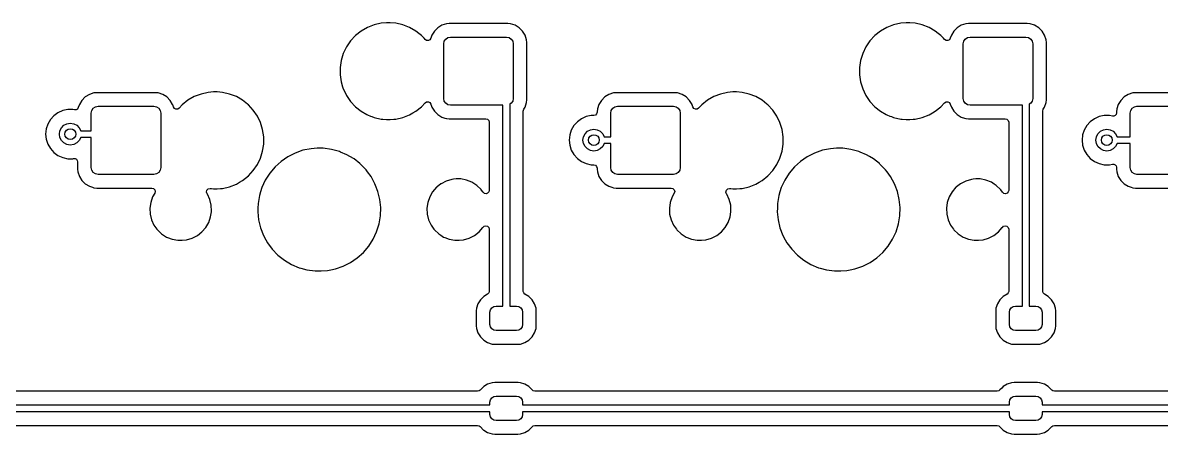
# Model space of a CAD drawing. Extents: x 51 to 201, y -153 to -28.
# Drawn here: x 117.72 to 159.47, y -103.49 to -88.39 of the extents above; entities that cross this region are included whole.
import ezdxf

# ---------------------------------------------------------------- set-up
doc = ezdxf.new("R2010")
doc.units = 0
doc.layers.add('BLACK', color=7, linetype='CONTINUOUS')

msp = doc.modelspace()

# ---------------------------------------------------------------- linework, layer by layer
at = {"layer": 'BLACK', "linetype": 'CONTINUOUS'}
for p, q in [((130.603, -88.4686), (130.355, -88.5658)), ((130.862, -88.4094), (130.603, -88.4686)), ((131.061, -88.3945), (130.862, -88.4094)), ((131.194, -88.3945), (131.061, -88.3945)), ((131.061, -88.3945), (131.061, -88.3945)), ((131.393, -88.4094), (131.194, -88.3945)), ((131.194, -88.3945), (131.194, -88.3945)), ((131.652, -88.4686), (131.393, -88.4094)), ((131.9, -88.5658), (131.652, -88.4686)), ((133.085, -88.4852), (132.936, -88.5773)), ((133.252, -88.43), (133.085, -88.4852)), ((133.354, -88.4195), (133.252, -88.43)), ((135.505, -88.4195), (133.354, -88.4195)), ((135.607, -88.43), (135.505, -88.4195)), ((135.774, -88.4852), (135.607, -88.43)), ((135.923, -88.5773), (135.774, -88.4852)), ((149.653, -88.4686), (149.405, -88.5658)), ((149.912, -88.4094), (149.653, -88.4686)), ((150.111, -88.3945), (149.912, -88.4094)), ((150.244, -88.3945), (150.111, -88.3945)), ((150.111, -88.3945), (150.111, -88.3945)), ((150.443, -88.4094), (150.244, -88.3945)), ((150.244, -88.3945), (150.244, -88.3945)), ((150.702, -88.4686), (150.443, -88.4094)), ((150.95, -88.5658), (150.702, -88.4686)), ((152.135, -88.4852), (151.986, -88.5773)), ((152.302, -88.43), (152.135, -88.4852)), ((152.404, -88.4195), (152.302, -88.43)), ((154.555, -88.4195), (152.404, -88.4195)), ((154.657, -88.43), (154.555, -88.4195)), ((154.824, -88.4852), (154.657, -88.43)), ((154.973, -88.5773), (154.824, -88.4852)), ((129.916, -88.8648), (129.735, -89.0599)), ((130.125, -88.6989), (129.916, -88.8648)), ((130.355, -88.5658), (130.125, -88.6989)), ((132.13, -88.6989), (131.9, -88.5658)), ((132.235, -88.7825), (132.13, -88.6989)), ((132.339, -88.8648), (132.235, -88.7825)), ((132.431, -88.9647), (132.339, -88.8648)), ((132.72, -88.8507), (132.682, -88.9647)), ((132.812, -88.7013), (132.72, -88.8507)), ((132.936, -88.5773), (132.812, -88.7013)), ((133.309, -88.939), (133.404, -88.92)), ((133.404, -88.92), (135.454, -88.92)), ((135.454, -88.92), (135.55, -88.939)), ((136.047, -88.7013), (135.923, -88.5773)), ((136.139, -88.8507), (136.047, -88.7013)), ((136.047, -88.7013), (136.047, -88.7013)), ((136.194, -89.0172), (136.139, -88.8507)), ((148.966, -88.8648), (148.785, -89.0599)), ((149.175, -88.6989), (148.966, -88.8648)), ((149.405, -88.5658), (149.175, -88.6989)), ((151.18, -88.6989), (150.95, -88.5658)), ((151.285, -88.7825), (151.18, -88.6989)), ((151.389, -88.8648), (151.285, -88.7825)), ((151.481, -88.9647), (151.389, -88.8648)), ((151.77, -88.8507), (151.732, -88.9647)), ((151.862, -88.7013), (151.77, -88.8507)), ((151.986, -88.5773), (151.862, -88.7013)), ((152.359, -88.939), (152.454, -88.92)), ((152.454, -88.92), (154.504, -88.92)), ((154.504, -88.92), (154.6, -88.939)), ((155.097, -88.7013), (154.973, -88.5773)), ((155.189, -88.8507), (155.097, -88.7013)), ((155.097, -88.7013), (155.097, -88.7013)), ((155.244, -89.0172), (155.189, -88.8507)), ((129.586, -89.2798), (129.47, -89.5195)), ((129.735, -89.0599), (129.586, -89.2798)), ((132.473, -89.01), (132.431, -88.9647)), ((132.527, -89.044), (132.473, -89.01)), ((132.591, -89.0469), (132.527, -89.044)), ((132.647, -89.0179), (132.591, -89.0469)), ((132.682, -88.9647), (132.647, -89.0179)), ((133.154, -89.17), (133.174, -89.0743)), ((133.154, -91.17), (133.154, -89.17)), ((133.174, -89.0743), (133.228, -88.9932)), ((133.228, -88.9932), (133.309, -88.939)), ((135.55, -88.939), (135.631, -88.9932)), ((135.631, -88.9932), (135.685, -89.0743)), ((135.685, -89.0743), (135.704, -89.17)), ((135.704, -89.17), (135.704, -91.17)), ((136.205, -89.12), (136.194, -89.0172)), ((136.205, -90.3031), (136.205, -89.12)), ((148.636, -89.2798), (148.52, -89.5195)), ((148.785, -89.0599), (148.636, -89.2798)), ((151.523, -89.01), (151.481, -88.9647)), ((151.577, -89.044), (151.523, -89.01)), ((151.641, -89.0469), (151.577, -89.044)), ((151.697, -89.0179), (151.641, -89.0469)), ((151.732, -88.9647), (151.697, -89.0179)), ((152.204, -89.17), (152.224, -89.0743)), ((152.204, -91.17), (152.204, -89.17)), ((152.224, -89.0743), (152.278, -88.9932)), ((152.278, -88.9932), (152.359, -88.939)), ((154.6, -88.939), (154.681, -88.9932)), ((154.681, -88.9932), (154.735, -89.0743)), ((154.735, -89.0743), (154.754, -89.17)), ((154.754, -89.17), (154.754, -91.17)), ((155.255, -89.12), (155.244, -89.0172)), ((155.255, -90.3031), (155.255, -89.12)), ((129.47, -89.5195), (129.392, -89.7738)), ((148.52, -89.5195), (148.442, -89.7738)), ((129.392, -89.7738), (129.352, -90.0369)), ((129.352, -90.0369), (129.352, -90.3031)), ((148.442, -89.7738), (148.402, -90.0369)), ((148.402, -90.0369), (148.402, -90.3031)), ((129.352, -90.3031), (129.392, -90.5662)), ((129.392, -90.5662), (129.446, -90.742)), ((136.205, -91.22), (136.205, -90.3031)), ((148.402, -90.3031), (148.442, -90.5662)), ((148.442, -90.5662), (148.496, -90.742)), ((155.255, -91.22), (155.255, -90.3031)), ((120.325, -90.97), (120.158, -91.0252)), ((120.427, -90.9595), (120.325, -90.97)), ((122.578, -90.9595), (120.427, -90.9595)), ((122.68, -90.97), (122.578, -90.9595)), ((122.847, -91.0252), (122.68, -90.97)), ((124.253, -91.0086), (124.005, -91.1058)), ((124.512, -90.9494), (124.253, -91.0086)), ((124.711, -90.9345), (124.512, -90.9494)), ((124.844, -90.9345), (124.711, -90.9345)), ((124.711, -90.9345), (124.711, -90.9345)), ((125.043, -90.9494), (124.844, -90.9345)), ((124.844, -90.9345), (124.844, -90.9345)), ((125.302, -91.0086), (125.043, -90.9494)), ((125.55, -91.1058), (125.302, -91.0086)), ((129.446, -90.742), (129.47, -90.8205)), ((129.47, -90.8205), (129.525, -90.9345)), ((129.525, -90.9345), (129.586, -91.0602)), ((139.375, -90.97), (139.208, -91.0252)), ((139.477, -90.9595), (139.375, -90.97)), ((141.628, -90.9595), (139.477, -90.9595)), ((141.73, -90.97), (141.628, -90.9595)), ((141.897, -91.0252), (141.73, -90.97)), ((143.303, -91.0086), (143.055, -91.1058)), ((143.562, -90.9494), (143.303, -91.0086)), ((143.761, -90.9345), (143.562, -90.9494)), ((143.894, -90.9345), (143.761, -90.9345)), ((143.761, -90.9345), (143.761, -90.9345)), ((144.093, -90.9494), (143.894, -90.9345)), ((143.894, -90.9345), (143.894, -90.9345)), ((144.352, -91.0086), (144.093, -90.9494)), ((144.6, -91.1058), (144.352, -91.0086)), ((148.496, -90.742), (148.52, -90.8205)), ((148.52, -90.8205), (148.575, -90.9345)), ((148.575, -90.9345), (148.636, -91.0602)), ((158.425, -90.97), (158.258, -91.0252)), ((158.527, -90.9595), (158.425, -90.97)), ((160.678, -90.9595), (158.527, -90.9595)), ((119.793, -91.3907), (119.753, -91.509)), ((119.885, -91.2413), (119.793, -91.3907)), ((120.009, -91.1173), (119.885, -91.2413)), ((120.158, -91.0252), (120.009, -91.1173)), ((122.996, -91.1173), (122.847, -91.0252)), ((123.12, -91.2413), (122.996, -91.1173)), ((123.212, -91.3907), (123.12, -91.2413)), ((123.12, -91.2413), (123.12, -91.2413)), ((123.217, -91.4048), (123.212, -91.3907)), ((123.243, -91.4833), (123.217, -91.4048)), ((123.566, -91.4048), (123.452, -91.5286)), ((123.775, -91.2389), (123.566, -91.4048)), ((124.005, -91.1058), (123.775, -91.2389)), ((125.78, -91.2389), (125.55, -91.1058)), ((125.952, -91.3753), (125.78, -91.2389)), ((125.989, -91.4048), (125.952, -91.3753)), ((126.17, -91.5999), (125.989, -91.4048)), ((129.586, -91.0602), (129.735, -91.2801)), ((129.735, -91.2801), (129.916, -91.4752)), ((132.339, -91.4752), (132.473, -91.3299)), ((132.473, -91.3299), (132.527, -91.296)), ((132.527, -91.296), (132.591, -91.2931)), ((132.591, -91.2931), (132.647, -91.3221)), ((132.647, -91.3221), (132.682, -91.3753)), ((132.682, -91.3753), (132.72, -91.4893)), ((133.174, -91.2657), (133.154, -91.17)), ((133.228, -91.3468), (133.174, -91.2657)), ((133.309, -91.401), (133.228, -91.3468)), ((133.404, -91.42), (133.309, -91.401)), ((135.322, -91.42), (133.404, -91.42)), ((135.322, -98.79), (135.322, -91.42)), ((135.631, -91.3468), (135.572, -91.386)), ((135.572, -91.386), (135.572, -98.79)), ((135.685, -91.2657), (135.631, -91.3468)), ((135.704, -91.17), (135.685, -91.2657)), ((136.139, -91.4893), (136.194, -91.3228)), ((136.194, -91.3228), (136.205, -91.22)), ((138.843, -91.3907), (138.787, -91.5572)), ((138.935, -91.2413), (138.843, -91.3907)), ((139.059, -91.1173), (138.935, -91.2413)), ((139.208, -91.0252), (139.059, -91.1173)), ((142.046, -91.1173), (141.897, -91.0252)), ((142.17, -91.2413), (142.046, -91.1173)), ((142.262, -91.3907), (142.17, -91.2413)), ((142.17, -91.2413), (142.17, -91.2413)), ((142.267, -91.4048), (142.262, -91.3907)), ((142.293, -91.4833), (142.267, -91.4048)), ((142.616, -91.4048), (142.502, -91.5286)), ((142.825, -91.2389), (142.616, -91.4048)), ((143.055, -91.1058), (142.825, -91.2389)), ((144.83, -91.2389), (144.6, -91.1058)), ((145.002, -91.3753), (144.83, -91.2389)), ((145.039, -91.4048), (145.002, -91.3753)), ((145.22, -91.5999), (145.039, -91.4048)), ((148.636, -91.0602), (148.785, -91.2801)), ((148.785, -91.2801), (148.966, -91.4752)), ((151.389, -91.4752), (151.523, -91.3299)), ((151.523, -91.3299), (151.577, -91.296)), ((151.577, -91.296), (151.641, -91.2931)), ((151.641, -91.2931), (151.697, -91.3221)), ((151.697, -91.3221), (151.732, -91.3753)), ((151.732, -91.3753), (151.77, -91.4893)), ((152.224, -91.2657), (152.204, -91.17)), ((152.278, -91.3468), (152.224, -91.2657)), ((152.359, -91.401), (152.278, -91.3468)), ((152.454, -91.42), (152.359, -91.401)), ((154.373, -91.42), (152.454, -91.42)), ((154.373, -98.79), (154.373, -91.42)), ((154.681, -91.3468), (154.623, -91.386)), ((154.623, -91.386), (154.623, -98.79)), ((154.735, -91.2657), (154.681, -91.3468)), ((154.754, -91.17), (154.735, -91.2657)), ((155.189, -91.4893), (155.244, -91.3228)), ((155.244, -91.3228), (155.255, -91.22)), ((157.893, -91.3907), (157.838, -91.5572)), ((157.985, -91.2413), (157.893, -91.3907)), ((158.109, -91.1173), (157.985, -91.2413)), ((158.258, -91.0252), (158.109, -91.1173)), ((118.854, -91.8071), (118.727, -91.9478)), ((119.007, -91.6958), (118.854, -91.8071)), ((119.18, -91.6189), (119.007, -91.6958)), ((119.365, -91.5795), (119.18, -91.6189)), ((119.555, -91.5795), (119.365, -91.5795)), ((119.365, -91.5795), (119.365, -91.5795)), ((119.61, -91.5913), (119.555, -91.5795)), ((119.555, -91.5795), (119.555, -91.5795)), ((119.67, -91.5892), (119.61, -91.5913)), ((119.722, -91.5595), (119.67, -91.5892)), ((119.753, -91.509), (119.722, -91.5595)), ((120.227, -91.71), (120.247, -91.6143)), ((120.227, -92.355), (120.227, -91.71)), ((120.247, -91.6143), (120.301, -91.5332)), ((120.301, -91.5332), (120.382, -91.479)), ((120.382, -91.479), (120.477, -91.46)), ((120.477, -91.46), (122.527, -91.46)), ((122.527, -91.46), (122.623, -91.479)), ((122.623, -91.479), (122.704, -91.5332)), ((122.704, -91.5332), (122.758, -91.6143)), ((122.758, -91.6143), (122.777, -91.71)), ((122.777, -91.71), (122.777, -93.71)), ((123.278, -91.5365), (123.243, -91.4833)), ((123.334, -91.5654), (123.278, -91.5365)), ((123.398, -91.5626), (123.334, -91.5654)), ((123.452, -91.5286), (123.398, -91.5626)), ((126.319, -91.8198), (126.17, -91.5999)), ((126.435, -92.0595), (126.319, -91.8198)), ((129.916, -91.4752), (130.125, -91.6411)), ((130.125, -91.6411), (130.335, -91.7627)), ((130.335, -91.7627), (130.355, -91.7742)), ((130.355, -91.7742), (130.469, -91.8189)), ((130.469, -91.8189), (130.52, -91.8389)), ((130.52, -91.8389), (130.603, -91.8714)), ((131.652, -91.8714), (131.9, -91.7742)), ((131.9, -91.7742), (132.025, -91.7021)), ((132.025, -91.7021), (132.13, -91.6411)), ((132.13, -91.6411), (132.339, -91.4752)), ((132.13, -91.6411), (132.13, -91.6411)), ((132.72, -91.4893), (132.812, -91.6387)), ((132.812, -91.6387), (132.936, -91.7627)), ((132.936, -91.7627), (132.936, -91.7627)), ((132.936, -91.7627), (133.085, -91.8548)), ((136.073, -91.632), (136.091, -91.5669)), ((136.073, -92.7), (136.073, -91.632)), ((136.091, -91.5669), (136.115, -91.5286)), ((136.115, -91.5286), (136.139, -91.4893)), ((138.38, -91.8389), (138.207, -91.9158)), ((138.565, -91.7995), (138.38, -91.8389)), ((138.653, -91.7995), (138.565, -91.7995)), ((138.715, -91.7829), (138.653, -91.7995)), ((138.76, -91.7375), (138.715, -91.7829)), ((138.777, -91.6755), (138.76, -91.7375)), ((138.787, -91.5572), (138.777, -91.66)), ((138.777, -91.66), (138.777, -91.6755)), ((139.278, -91.71), (139.297, -91.6143)), ((139.278, -92.575), (139.278, -91.71)), ((139.297, -91.6143), (139.351, -91.5332)), ((139.351, -91.5332), (139.432, -91.479)), ((139.432, -91.479), (139.528, -91.46)), ((139.528, -91.46), (141.577, -91.46)), ((141.577, -91.46), (141.673, -91.479)), ((141.673, -91.479), (141.754, -91.5332)), ((141.754, -91.5332), (141.808, -91.6143)), ((141.808, -91.6143), (141.827, -91.71)), ((141.827, -91.71), (141.827, -93.71)), ((142.328, -91.5365), (142.293, -91.4833)), ((142.384, -91.5654), (142.328, -91.5365)), ((142.448, -91.5626), (142.384, -91.5654)), ((142.502, -91.5286), (142.448, -91.5626)), ((145.369, -91.8198), (145.22, -91.5999)), ((145.485, -92.0595), (145.369, -91.8198)), ((148.966, -91.4752), (149.175, -91.6411)), ((149.175, -91.6411), (149.385, -91.7627)), ((149.385, -91.7627), (149.405, -91.7742)), ((149.405, -91.7742), (149.519, -91.8189)), ((149.519, -91.8189), (149.57, -91.8389)), ((149.57, -91.8389), (149.653, -91.8714)), ((150.702, -91.8714), (150.95, -91.7742)), ((150.95, -91.7742), (151.075, -91.7021)), ((151.075, -91.7021), (151.18, -91.6411)), ((151.18, -91.6411), (151.389, -91.4752)), ((151.18, -91.6411), (151.18, -91.6411)), ((151.77, -91.4893), (151.862, -91.6387)), ((151.862, -91.6387), (151.986, -91.7627)), ((151.986, -91.7627), (151.986, -91.7627)), ((151.986, -91.7627), (152.135, -91.8548)), ((155.123, -91.632), (155.141, -91.5669)), ((155.123, -92.7), (155.123, -91.632)), ((155.141, -91.5669), (155.165, -91.5286)), ((155.165, -91.5286), (155.189, -91.4893)), ((157.19, -91.8389), (157.017, -91.9158)), ((157.375, -91.7995), (157.19, -91.8389)), ((157.565, -91.7995), (157.375, -91.7995)), ((157.375, -91.7995), (157.375, -91.7995)), ((157.677, -91.8234), (157.565, -91.7995)), ((157.565, -91.7995), (157.565, -91.7995)), ((157.732, -91.8227), (157.677, -91.8234)), ((157.781, -91.7985), (157.732, -91.8227)), ((157.815, -91.7555), (157.781, -91.7985)), ((157.827, -91.7021), (157.815, -91.7555)), ((157.838, -91.5572), (157.827, -91.66)), ((157.827, -91.66), (157.827, -91.7021)), ((158.327, -91.71), (158.347, -91.6143)), ((158.327, -92.575), (158.327, -91.71)), ((158.347, -91.6143), (158.401, -91.5332)), ((158.401, -91.5332), (158.482, -91.479)), ((158.482, -91.479), (158.577, -91.46)), ((158.577, -91.46), (160.627, -91.46)), ((118.633, -92.1117), (118.574, -92.2917)), ((118.727, -91.9478), (118.633, -92.1117)), ((119.08, -92.3564), (119.136, -92.2449)), ((119.136, -92.2449), (119.225, -92.1564)), ((119.225, -92.1564), (119.336, -92.0996)), ((119.336, -92.0996), (119.46, -92.08)), ((119.46, -92.08), (119.584, -92.0996)), ((119.584, -92.0996), (119.695, -92.1564)), ((119.695, -92.1564), (119.784, -92.2449)), ((119.784, -92.2449), (119.84, -92.355)), ((126.513, -92.3138), (126.435, -92.0595)), ((130.603, -91.8714), (130.862, -91.9306)), ((130.862, -91.9306), (130.919, -91.9349)), ((130.919, -91.9349), (131.061, -91.9455)), ((131.061, -91.9455), (131.061, -91.9455)), ((131.061, -91.9455), (131.194, -91.9455)), ((131.194, -91.9455), (131.318, -91.9362)), ((131.194, -91.9455), (131.194, -91.9455)), ((131.318, -91.9362), (131.393, -91.9306)), ((131.393, -91.9306), (131.652, -91.8714)), ((133.085, -91.8548), (133.197, -91.8917)), ((133.197, -91.8917), (133.252, -91.91)), ((133.252, -91.91), (133.262, -91.9111)), ((133.262, -91.9111), (133.354, -91.9205)), ((133.354, -91.9205), (134.698, -91.9205)), ((134.698, -91.9205), (134.76, -91.9371)), ((134.76, -91.9371), (134.805, -91.9825)), ((134.805, -91.9825), (134.822, -92.0445)), ((134.822, -92.0445), (134.822, -94.543)), ((137.927, -92.1678), (137.833, -92.3317)), ((138.054, -92.0271), (137.927, -92.1678)), ((138.207, -91.9158), (138.054, -92.0271)), ((145.563, -92.3138), (145.485, -92.0595)), ((149.653, -91.8714), (149.912, -91.9306)), ((149.912, -91.9306), (149.969, -91.9349)), ((149.969, -91.9349), (150.111, -91.9455)), ((150.111, -91.9455), (150.111, -91.9455)), ((150.111, -91.9455), (150.244, -91.9455)), ((150.244, -91.9455), (150.368, -91.9362)), ((150.244, -91.9455), (150.244, -91.9455)), ((150.368, -91.9362), (150.443, -91.9306)), ((150.443, -91.9306), (150.702, -91.8714)), ((152.135, -91.8548), (152.247, -91.8917)), ((152.247, -91.8917), (152.302, -91.91)), ((152.302, -91.91), (152.312, -91.9111)), ((152.312, -91.9111), (152.404, -91.9205)), ((152.404, -91.9205), (153.748, -91.9205)), ((153.748, -91.9205), (153.81, -91.9371)), ((153.81, -91.9371), (153.855, -91.9825)), ((153.855, -91.9825), (153.872, -92.0445)), ((153.872, -92.0445), (153.872, -94.543)), ((156.737, -92.1678), (156.643, -92.3317)), ((156.864, -92.0271), (156.737, -92.1678)), ((157.017, -91.9158), (156.864, -92.0271)), ((118.574, -92.2917), (118.555, -92.48)), ((118.555, -92.48), (118.574, -92.6683)), ((118.574, -92.6683), (118.633, -92.8483)), ((119.06, -92.48), (119.08, -92.3564)), ((119.08, -92.6036), (119.06, -92.48)), ((119.136, -92.7151), (119.08, -92.6036)), ((119.84, -92.605), (119.784, -92.7151)), ((119.84, -92.355), (120.227, -92.355)), ((120.227, -92.605), (119.84, -92.605)), ((120.227, -93.71), (120.227, -92.605)), ((126.553, -92.5769), (126.513, -92.3138)), ((126.553, -92.8431), (126.553, -92.5769)), ((137.774, -92.5117), (137.755, -92.7)), ((137.833, -92.3317), (137.774, -92.5117)), ((138.26, -92.7), (138.28, -92.5764)), ((138.28, -92.5764), (138.336, -92.4649)), ((138.336, -92.4649), (138.425, -92.3764)), ((138.425, -92.3764), (138.536, -92.3196)), ((138.536, -92.3196), (138.66, -92.3)), ((138.66, -92.3), (138.784, -92.3196)), ((138.784, -92.3196), (138.895, -92.3764)), ((138.895, -92.3764), (138.984, -92.4649)), ((138.984, -92.4649), (139.04, -92.575)), ((139.04, -92.575), (139.278, -92.575)), ((145.603, -92.5769), (145.563, -92.3138)), ((145.603, -92.8431), (145.603, -92.5769)), ((156.584, -92.5117), (156.565, -92.7)), ((156.643, -92.3317), (156.584, -92.5117)), ((157.07, -92.7), (157.09, -92.5764)), ((157.09, -92.5764), (157.146, -92.4649)), ((157.146, -92.4649), (157.235, -92.3764)), ((157.235, -92.3764), (157.346, -92.3196)), ((157.346, -92.3196), (157.47, -92.3)), ((157.47, -92.3), (157.594, -92.3196)), ((157.594, -92.3196), (157.705, -92.3764)), ((157.705, -92.3764), (157.794, -92.4649)), ((157.794, -92.4649), (157.85, -92.575)), ((157.85, -92.575), (158.327, -92.575)), ((118.633, -92.8483), (118.727, -93.0122)), ((118.727, -93.0122), (118.854, -93.1529)), ((119.225, -92.8036), (119.136, -92.7151)), ((119.336, -92.8604), (119.225, -92.8036)), ((119.46, -92.88), (119.336, -92.8604)), ((119.584, -92.8604), (119.46, -92.88)), ((119.695, -92.8036), (119.584, -92.8604)), ((119.784, -92.7151), (119.695, -92.8036)), ((126.513, -93.1062), (126.553, -92.8431)), ((127.992, -93.0746), (127.707, -93.1734)), ((128.287, -93.0146), (127.992, -93.0746)), ((128.512, -92.9995), (128.287, -93.0146)), ((128.738, -92.9995), (128.512, -92.9995)), ((128.512, -92.9995), (128.512, -92.9995)), ((129.037, -93.0397), (128.738, -92.9995)), ((129.327, -93.1193), (129.037, -93.0397)), ((129.037, -93.0397), (129.037, -93.0397)), ((129.037, -93.0397), (129.037, -93.0397)), ((136.073, -98.2479), (136.073, -92.7)), ((137.755, -92.7), (137.774, -92.8883)), ((137.774, -92.8883), (137.833, -93.0683)), ((137.833, -93.0683), (137.927, -93.2322)), ((138.28, -92.8236), (138.26, -92.7)), ((138.336, -92.9351), (138.28, -92.8236)), ((138.425, -93.0236), (138.336, -92.9351)), ((138.536, -93.0804), (138.425, -93.0236)), ((138.66, -93.1), (138.536, -93.0804)), ((138.784, -93.0804), (138.66, -93.1)), ((138.895, -93.0236), (138.784, -93.0804)), ((138.984, -92.9351), (138.895, -93.0236)), ((139.04, -92.825), (138.984, -92.9351)), ((139.278, -92.825), (139.04, -92.825)), ((139.278, -93.71), (139.278, -92.825)), ((145.563, -93.1062), (145.603, -92.8431)), ((147.042, -93.0746), (146.757, -93.1734)), ((147.337, -93.0146), (147.042, -93.0746)), ((147.562, -92.9995), (147.337, -93.0146)), ((147.788, -92.9995), (147.562, -92.9995)), ((147.562, -92.9995), (147.562, -92.9995)), ((148.087, -93.0397), (147.788, -92.9995)), ((148.377, -93.1193), (148.087, -93.0397)), ((148.087, -93.0397), (148.087, -93.0397)), ((148.087, -93.0397), (148.087, -93.0397)), ((155.123, -98.2479), (155.123, -92.7)), ((156.565, -92.7), (156.584, -92.8883)), ((156.584, -92.8883), (156.643, -93.0683)), ((156.643, -93.0683), (156.737, -93.2322)), ((157.09, -92.8236), (157.07, -92.7)), ((157.146, -92.9351), (157.09, -92.8236)), ((157.235, -93.0236), (157.146, -92.9351)), ((157.346, -93.0804), (157.235, -93.0236)), ((157.47, -93.1), (157.346, -93.0804)), ((157.594, -93.0804), (157.47, -93.1)), ((157.705, -93.0236), (157.594, -93.0804)), ((157.794, -92.9351), (157.705, -93.0236)), ((157.85, -92.825), (157.794, -92.9351)), ((158.327, -92.825), (157.85, -92.825)), ((158.327, -93.71), (158.327, -92.825)), ((118.854, -93.1529), (119.007, -93.2642)), ((119.007, -93.2642), (119.18, -93.3411)), ((119.18, -93.3411), (119.365, -93.3805)), ((119.365, -93.3805), (119.365, -93.3805)), ((119.365, -93.3805), (119.555, -93.3805)), ((119.555, -93.3805), (119.577, -93.3757)), ((119.577, -93.3757), (119.632, -93.3764)), ((119.632, -93.3764), (119.681, -93.4006)), ((119.681, -93.4006), (119.715, -93.4436)), ((119.715, -93.4436), (119.727, -93.497)), ((119.727, -93.497), (119.727, -93.76)), ((126.319, -93.6002), (126.435, -93.3605)), ((126.435, -93.3605), (126.513, -93.1062)), ((127.19, -93.4799), (126.966, -93.682)), ((127.438, -93.3093), (127.19, -93.4799)), ((127.707, -93.1734), (127.438, -93.3093)), ((129.372, -93.1383), (129.327, -93.1193)), ((129.605, -93.2369), (129.372, -93.1383)), ((129.715, -93.3022), (129.605, -93.2369)), ((129.864, -93.3904), (129.715, -93.3022)), ((130.08, -93.5611), (129.864, -93.3904)), ((137.927, -93.2322), (138.054, -93.3729)), ((138.054, -93.3729), (138.207, -93.4842)), ((138.207, -93.4842), (138.38, -93.5611)), ((145.369, -93.6002), (145.485, -93.3605)), ((145.485, -93.3605), (145.563, -93.1062)), ((146.24, -93.4799), (146.016, -93.682)), ((146.488, -93.3093), (146.24, -93.4799)), ((146.757, -93.1734), (146.488, -93.3093)), ((148.422, -93.1383), (148.377, -93.1193)), ((148.655, -93.2369), (148.422, -93.1383)), ((148.765, -93.3022), (148.655, -93.2369)), ((148.914, -93.3904), (148.765, -93.3022)), ((149.13, -93.5611), (148.914, -93.3904)), ((156.737, -93.2322), (156.864, -93.3729)), ((156.864, -93.3729), (157.017, -93.4842)), ((157.017, -93.4842), (157.19, -93.5611)), ((119.727, -93.76), (119.737, -93.8628)), ((119.737, -93.8628), (119.793, -94.0293)), ((120.247, -93.8057), (120.227, -93.71)), ((120.301, -93.8868), (120.247, -93.8057)), ((120.382, -93.941), (120.301, -93.8868)), ((122.704, -93.8868), (122.623, -93.941)), ((122.758, -93.8057), (122.704, -93.8868)), ((122.777, -93.71), (122.758, -93.8057)), ((125.989, -94.0152), (126.17, -93.8201)), ((126.17, -93.8201), (126.319, -93.6002)), ((126.772, -93.9121), (126.61, -94.166)), ((126.966, -93.682), (126.772, -93.9121)), ((130.1, -93.5772), (130.08, -93.5611)), ((130.31, -93.7938), (130.1, -93.5772)), ((130.361, -93.8628), (130.31, -93.7938)), ((130.489, -94.0363), (130.361, -93.8628)), ((138.38, -93.5611), (138.565, -93.6005)), ((138.565, -93.6005), (138.653, -93.6005)), ((138.653, -93.6005), (138.715, -93.6171)), ((138.715, -93.6171), (138.76, -93.6625)), ((138.76, -93.6625), (138.777, -93.7245)), ((138.777, -93.7245), (138.777, -93.76)), ((138.777, -93.76), (138.787, -93.8628)), ((138.787, -93.8628), (138.843, -94.0293)), ((139.297, -93.8057), (139.278, -93.71)), ((139.351, -93.8868), (139.297, -93.8057)), ((139.432, -93.941), (139.351, -93.8868)), ((141.754, -93.8868), (141.673, -93.941)), ((141.808, -93.8057), (141.754, -93.8868)), ((141.827, -93.71), (141.808, -93.8057)), ((145.039, -94.0152), (145.22, -93.8201)), ((145.22, -93.8201), (145.369, -93.6002)), ((145.822, -93.9121), (145.66, -94.166)), ((146.016, -93.682), (145.822, -93.9121)), ((149.15, -93.5772), (149.13, -93.5611)), ((149.36, -93.7938), (149.15, -93.5772)), ((149.411, -93.8628), (149.36, -93.7938)), ((149.539, -94.0363), (149.411, -93.8628)), ((157.19, -93.5611), (157.375, -93.6005)), ((157.375, -93.6005), (157.375, -93.6005)), ((157.375, -93.6005), (157.565, -93.6005)), ((157.565, -93.6005), (157.677, -93.5766)), ((157.677, -93.5766), (157.732, -93.5773)), ((157.732, -93.5773), (157.781, -93.6015)), ((157.781, -93.6015), (157.815, -93.6445)), ((157.815, -93.6445), (157.827, -93.6979)), ((157.827, -93.6979), (157.827, -93.76)), ((157.827, -93.76), (157.838, -93.8628)), ((157.838, -93.8628), (157.893, -94.0293)), ((158.347, -93.8057), (158.327, -93.71)), ((158.401, -93.8868), (158.347, -93.8057)), ((158.482, -93.941), (158.401, -93.8868)), ((119.793, -94.0293), (119.885, -94.1787)), ((119.885, -94.1787), (120.009, -94.3027)), ((120.009, -94.3027), (120.009, -94.3027)), ((120.009, -94.3027), (120.158, -94.3948)), ((120.477, -93.96), (120.382, -93.941)), ((122.527, -93.96), (120.477, -93.96)), ((122.623, -93.941), (122.527, -93.96)), ((125.302, -94.4114), (125.55, -94.3142)), ((125.55, -94.3142), (125.67, -94.2451)), ((125.67, -94.2451), (125.78, -94.1811)), ((125.78, -94.1811), (125.989, -94.0152)), ((125.78, -94.1811), (125.78, -94.1811)), ((126.61, -94.166), (126.483, -94.4393)), ((130.633, -94.3006), (130.489, -94.0363)), ((130.657, -94.3613), (130.633, -94.3006)), ((133.051, -94.3027), (132.913, -94.4114)), ((133.056, -94.2989), (133.051, -94.3027)), ((133.247, -94.2004), (133.056, -94.2989)), ((133.454, -94.1398), (133.247, -94.2004)), ((133.514, -94.1341), (133.454, -94.1398)), ((133.614, -94.1245), (133.514, -94.1341)), ((133.775, -94.1245), (133.614, -94.1245)), ((133.986, -94.1652), (133.775, -94.1245)), ((133.988, -94.166), (133.986, -94.1652)), ((133.986, -94.1652), (133.986, -94.1652)), ((133.986, -94.1652), (133.986, -94.1652)), ((134.186, -94.2451), (133.988, -94.166)), ((134.293, -94.3142), (134.186, -94.2451)), ((134.366, -94.3613), (134.293, -94.3142)), ((138.843, -94.0293), (138.935, -94.1787)), ((138.935, -94.1787), (139.059, -94.3027)), ((139.059, -94.3027), (139.059, -94.3027)), ((139.059, -94.3027), (139.208, -94.3948)), ((139.528, -93.96), (139.432, -93.941)), ((141.577, -93.96), (139.528, -93.96)), ((141.673, -93.941), (141.577, -93.96)), ((144.352, -94.4114), (144.6, -94.3142)), ((144.6, -94.3142), (144.72, -94.2451)), ((144.72, -94.2451), (144.83, -94.1811)), ((144.83, -94.1811), (145.039, -94.0152)), ((144.83, -94.1811), (144.83, -94.1811)), ((145.66, -94.166), (145.533, -94.4393)), ((149.683, -94.3006), (149.539, -94.0363)), ((149.707, -94.3613), (149.683, -94.3006)), ((152.101, -94.3027), (151.963, -94.4114)), ((152.106, -94.2989), (152.101, -94.3027)), ((152.297, -94.2004), (152.106, -94.2989)), ((152.504, -94.1398), (152.297, -94.2004)), ((152.564, -94.1341), (152.504, -94.1398)), ((152.664, -94.1245), (152.564, -94.1341)), ((152.825, -94.1245), (152.664, -94.1245)), ((153.036, -94.1652), (152.825, -94.1245)), ((153.038, -94.166), (153.036, -94.1652)), ((153.036, -94.1652), (153.036, -94.1652)), ((153.036, -94.1652), (153.036, -94.1652)), ((153.236, -94.2451), (153.038, -94.166)), ((153.343, -94.3142), (153.236, -94.2451)), ((153.416, -94.3613), (153.343, -94.3142)), ((157.893, -94.0293), (157.985, -94.1787)), ((157.985, -94.1787), (158.109, -94.3027)), ((158.109, -94.3027), (158.109, -94.3027)), ((158.109, -94.3027), (158.258, -94.3948)), ((158.577, -93.96), (158.482, -93.941)), ((160.627, -93.96), (158.577, -93.96)), ((120.158, -94.3948), (120.27, -94.4317)), ((120.27, -94.4317), (120.325, -94.45)), ((120.325, -94.45), (120.335, -94.4511)), ((120.335, -94.4511), (120.427, -94.4605)), ((120.427, -94.4605), (122.449, -94.4605)), ((122.449, -94.4605), (122.511, -94.4771)), ((122.556, -94.6465), (122.479, -94.7803)), ((122.511, -94.4771), (122.556, -94.5225)), ((122.556, -94.5225), (122.573, -94.5845)), ((122.573, -94.5845), (122.556, -94.6465)), ((124.455, -94.6064), (124.47, -94.539)), ((124.477, -94.6718), (124.455, -94.6064)), ((124.47, -94.539), (124.52, -94.4906)), ((124.487, -94.6847), (124.477, -94.6718)), ((124.573, -94.8748), (124.487, -94.6847)), ((124.52, -94.4906), (124.588, -94.4763)), ((124.588, -94.4763), (124.636, -94.4799)), ((124.636, -94.4799), (124.711, -94.4855)), ((124.711, -94.4855), (124.711, -94.4855)), ((124.711, -94.4855), (124.844, -94.4855)), ((124.844, -94.4855), (124.968, -94.4762)), ((124.844, -94.4855), (124.844, -94.4855)), ((124.968, -94.4762), (125.043, -94.4706)), ((125.043, -94.4706), (125.302, -94.4114)), ((126.393, -94.7271), (126.343, -95.0242)), ((126.432, -94.603), (126.393, -94.7271)), ((126.483, -94.4393), (126.432, -94.603)), ((130.742, -94.5817), (130.657, -94.3613)), ((130.812, -94.8748), (130.742, -94.5817)), ((132.747, -94.5942), (132.639, -94.7803)), ((132.887, -94.4317), (132.747, -94.5942)), ((132.913, -94.4114), (132.887, -94.4317)), ((134.522, -94.5096), (134.366, -94.3613)), ((134.531, -94.5225), (134.522, -94.5096)), ((134.597, -94.615), (134.531, -94.5225)), ((134.644, -94.6548), (134.597, -94.615)), ((134.705, -94.6668), (134.644, -94.6548)), ((134.764, -94.648), (134.705, -94.6668)), ((134.807, -94.603), (134.764, -94.648)), ((134.822, -94.543), (134.807, -94.603)), ((139.208, -94.3948), (139.32, -94.4317)), ((139.32, -94.4317), (139.375, -94.45)), ((139.375, -94.45), (139.385, -94.4511)), ((139.385, -94.4511), (139.477, -94.4605)), ((139.477, -94.4605), (141.499, -94.4605)), ((141.499, -94.4605), (141.561, -94.4771)), ((141.606, -94.6465), (141.529, -94.7803)), ((141.561, -94.4771), (141.606, -94.5225)), ((141.606, -94.5225), (141.623, -94.5845)), ((141.623, -94.5845), (141.606, -94.6465)), ((143.505, -94.6064), (143.52, -94.539)), ((143.527, -94.6718), (143.505, -94.6064)), ((143.52, -94.539), (143.57, -94.4906)), ((143.537, -94.6847), (143.527, -94.6718)), ((143.623, -94.8748), (143.537, -94.6847)), ((143.57, -94.4906), (143.638, -94.4763)), ((143.638, -94.4763), (143.686, -94.4799)), ((143.686, -94.4799), (143.761, -94.4855)), ((143.761, -94.4855), (143.761, -94.4855)), ((143.761, -94.4855), (143.894, -94.4855)), ((143.894, -94.4855), (144.018, -94.4762)), ((143.894, -94.4855), (143.894, -94.4855)), ((144.018, -94.4762), (144.093, -94.4706)), ((144.093, -94.4706), (144.352, -94.4114)), ((145.443, -94.7271), (145.393, -95.0242)), ((145.482, -94.603), (145.443, -94.7271)), ((145.533, -94.4393), (145.482, -94.603)), ((149.792, -94.5817), (149.707, -94.3613)), ((149.862, -94.8748), (149.792, -94.5817)), ((151.797, -94.5942), (151.689, -94.7803)), ((151.937, -94.4317), (151.797, -94.5942)), ((151.963, -94.4114), (151.937, -94.4317)), ((153.572, -94.5096), (153.416, -94.3613)), ((153.581, -94.5225), (153.572, -94.5096)), ((153.647, -94.615), (153.581, -94.5225)), ((153.694, -94.6548), (153.647, -94.615)), ((153.755, -94.6668), (153.694, -94.6548)), ((153.814, -94.648), (153.755, -94.6668)), ((153.857, -94.603), (153.814, -94.648)), ((153.872, -94.543), (153.857, -94.603)), ((158.258, -94.3948), (158.37, -94.4317)), ((158.37, -94.4317), (158.425, -94.45)), ((158.425, -94.45), (158.435, -94.4511)), ((158.435, -94.4511), (158.527, -94.4605)), ((158.527, -94.4605), (160.549, -94.4605)), ((122.409, -94.9834), (122.378, -95.1962)), ((122.479, -94.7803), (122.409, -94.9834)), ((124.576, -94.8802), (124.573, -94.8748)), ((124.627, -95.0891), (124.576, -94.8802)), ((124.637, -95.3038), (124.627, -95.0891)), ((126.343, -95.0242), (126.338, -95.1962)), ((130.842, -95.1746), (130.812, -94.8748)), ((130.832, -95.4758), (130.842, -95.1746)), ((132.569, -94.9834), (132.538, -95.1962)), ((132.639, -94.7803), (132.569, -94.9834)), ((141.459, -94.9834), (141.428, -95.1962)), ((141.529, -94.7803), (141.459, -94.9834)), ((143.626, -94.8802), (143.623, -94.8748)), ((143.677, -95.0891), (143.626, -94.8802)), ((143.687, -95.3038), (143.677, -95.0891)), ((145.393, -95.0242), (145.388, -95.1962)), ((149.892, -95.1746), (149.862, -94.8748)), ((149.882, -95.4758), (149.892, -95.1746)), ((151.619, -94.9834), (151.588, -95.1962)), ((151.689, -94.7803), (151.619, -94.9834)), ((122.378, -95.1962), (122.388, -95.4109)), ((122.388, -95.4109), (122.439, -95.6198)), ((124.536, -95.7197), (124.606, -95.5166)), ((124.606, -95.5166), (124.634, -95.3254)), ((124.634, -95.3254), (124.637, -95.3038)), ((126.338, -95.1962), (126.333, -95.3254)), ((126.333, -95.3254), (126.363, -95.6252)), ((130.782, -95.7729), (130.832, -95.4758)), ((132.538, -95.1962), (132.548, -95.4109)), ((132.548, -95.4109), (132.599, -95.6198)), ((141.428, -95.1962), (141.438, -95.4109)), ((141.438, -95.4109), (141.489, -95.6198)), ((143.586, -95.7197), (143.656, -95.5166)), ((143.656, -95.5166), (143.684, -95.3254)), ((143.684, -95.3254), (143.687, -95.3038)), ((145.388, -95.1962), (145.383, -95.3254)), ((145.383, -95.3254), (145.413, -95.6252)), ((149.832, -95.7729), (149.882, -95.4758)), ((151.588, -95.1962), (151.598, -95.4109)), ((151.598, -95.4109), (151.649, -95.6198)), ((122.439, -95.6198), (122.528, -95.8153)), ((122.528, -95.8153), (122.634, -95.9641)), ((122.634, -95.9641), (122.653, -95.9904)), ((122.653, -95.9904), (122.809, -96.1387)), ((124.288, -96.0683), (124.428, -95.9058)), ((124.428, -95.9058), (124.536, -95.7197)), ((126.363, -95.6252), (126.433, -95.9183)), ((126.433, -95.9183), (126.542, -96.1994)), ((130.692, -96.0607), (130.782, -95.7729)), ((132.599, -95.6198), (132.688, -95.8153)), ((132.688, -95.8153), (132.794, -95.9641)), ((132.794, -95.9641), (132.813, -95.9904)), ((132.813, -95.9904), (132.969, -96.1387)), ((134.448, -96.0683), (134.588, -95.9058)), ((134.588, -95.9058), (134.591, -95.9021)), ((134.591, -95.9021), (134.636, -95.8567)), ((134.636, -95.8567), (134.698, -95.8401)), ((134.698, -95.8401), (134.76, -95.8567)), ((134.76, -95.8567), (134.805, -95.9021)), ((134.805, -95.9021), (134.822, -95.9641)), ((134.822, -95.9641), (134.822, -98.2479)), ((141.489, -95.6198), (141.578, -95.8153)), ((141.578, -95.8153), (141.684, -95.9641)), ((141.684, -95.9641), (141.703, -95.9904)), ((141.703, -95.9904), (141.859, -96.1387)), ((143.338, -96.0683), (143.478, -95.9058)), ((143.478, -95.9058), (143.586, -95.7197)), ((145.413, -95.6252), (145.483, -95.9183)), ((145.483, -95.9183), (145.592, -96.1994)), ((149.742, -96.0607), (149.832, -95.7729)), ((151.649, -95.6198), (151.738, -95.8153)), ((151.738, -95.8153), (151.844, -95.9641)), ((151.844, -95.9641), (151.863, -95.9904)), ((151.863, -95.9904), (152.019, -96.1387)), ((153.498, -96.0683), (153.638, -95.9058)), ((153.638, -95.9058), (153.641, -95.9021)), ((153.641, -95.9021), (153.686, -95.8567)), ((153.686, -95.8567), (153.748, -95.8401)), ((153.748, -95.8401), (153.81, -95.8567)), ((153.81, -95.8567), (153.855, -95.9021)), ((153.855, -95.9021), (153.872, -95.9641)), ((153.872, -95.9641), (153.872, -98.2479)), ((122.809, -96.1387), (122.883, -96.1863)), ((122.883, -96.1863), (122.989, -96.2549)), ((122.989, -96.2549), (123.029, -96.271)), ((123.029, -96.271), (123.189, -96.3348)), ((123.189, -96.3348), (123.4, -96.3755)), ((123.4, -96.3755), (123.561, -96.3755)), ((123.561, -96.3755), (123.721, -96.3602)), ((123.561, -96.3755), (123.561, -96.3755)), ((123.721, -96.3602), (123.928, -96.2996)), ((123.928, -96.2996), (124.119, -96.2011)), ((124.119, -96.2011), (124.288, -96.0683)), ((126.542, -96.1994), (126.63, -96.3602)), ((126.63, -96.3602), (126.686, -96.4637)), ((130.403, -96.5879), (130.565, -96.334)), ((130.565, -96.334), (130.692, -96.0607)), ((132.969, -96.1387), (133.043, -96.1863)), ((133.043, -96.1863), (133.149, -96.2549)), ((133.149, -96.2549), (133.189, -96.271)), ((133.189, -96.271), (133.349, -96.3348)), ((133.349, -96.3348), (133.56, -96.3755)), ((133.56, -96.3755), (133.721, -96.3755)), ((133.721, -96.3755), (133.881, -96.3602)), ((133.721, -96.3755), (133.721, -96.3755)), ((133.881, -96.3602), (134.088, -96.2996)), ((134.088, -96.2996), (134.279, -96.2011)), ((134.279, -96.2011), (134.448, -96.0683)), ((141.859, -96.1387), (141.933, -96.1863)), ((141.933, -96.1863), (142.039, -96.2549)), ((142.039, -96.2549), (142.079, -96.271)), ((142.079, -96.271), (142.239, -96.3348)), ((142.239, -96.3348), (142.45, -96.3755)), ((142.45, -96.3755), (142.611, -96.3755)), ((142.611, -96.3755), (142.771, -96.3602)), ((142.611, -96.3755), (142.611, -96.3755)), ((142.771, -96.3602), (142.978, -96.2996)), ((142.978, -96.2996), (143.169, -96.2011)), ((143.169, -96.2011), (143.338, -96.0683)), ((145.592, -96.1994), (145.68, -96.3602)), ((145.68, -96.3602), (145.736, -96.4637)), ((149.453, -96.5879), (149.615, -96.334)), ((149.615, -96.334), (149.742, -96.0607)), ((152.019, -96.1387), (152.093, -96.1863)), ((152.093, -96.1863), (152.199, -96.2549)), ((152.199, -96.2549), (152.239, -96.271)), ((152.239, -96.271), (152.399, -96.3348)), ((152.399, -96.3348), (152.61, -96.3755)), ((152.61, -96.3755), (152.771, -96.3755)), ((152.771, -96.3755), (152.931, -96.3602)), ((152.771, -96.3755), (152.771, -96.3755)), ((152.931, -96.3602), (153.138, -96.2996)), ((153.138, -96.2996), (153.329, -96.2011)), ((153.329, -96.2011), (153.498, -96.0683)), ((126.686, -96.4637), (126.865, -96.7062)), ((126.865, -96.7062), (127.075, -96.9228)), ((129.985, -97.0201), (130.209, -96.818)), ((130.209, -96.818), (130.403, -96.5879)), ((145.736, -96.4637), (145.915, -96.7062)), ((145.915, -96.7062), (146.125, -96.9228)), ((149.035, -97.0201), (149.259, -96.818)), ((149.259, -96.818), (149.453, -96.5879)), ((127.075, -96.9228), (127.311, -97.1096)), ((127.311, -97.1096), (127.57, -97.2631)), ((127.57, -97.2631), (127.848, -97.3807)), ((129.468, -97.3266), (129.737, -97.1907)), ((129.737, -97.1907), (129.985, -97.0201)), ((146.125, -96.9228), (146.361, -97.1096)), ((146.361, -97.1096), (146.62, -97.2631)), ((146.62, -97.2631), (146.898, -97.3807)), ((148.518, -97.3266), (148.787, -97.1907)), ((148.787, -97.1907), (149.035, -97.0201)), ((127.848, -97.3807), (127.848, -97.3807)), ((127.848, -97.3807), (127.848, -97.3807)), ((127.848, -97.3807), (127.912, -97.3983)), ((127.912, -97.3983), (128.138, -97.4603)), ((128.138, -97.4603), (128.437, -97.5005)), ((128.437, -97.5005), (128.663, -97.5005)), ((128.663, -97.5005), (128.888, -97.4854)), ((128.663, -97.5005), (128.663, -97.5005)), ((128.888, -97.4854), (129.011, -97.4603)), ((129.011, -97.4603), (129.183, -97.4254)), ((129.183, -97.4254), (129.468, -97.3266)), ((146.898, -97.3807), (146.898, -97.3807)), ((146.898, -97.3807), (146.898, -97.3807)), ((146.898, -97.3807), (146.962, -97.3983)), ((146.962, -97.3983), (147.188, -97.4603)), ((147.188, -97.4603), (147.487, -97.5005)), ((147.487, -97.5005), (147.713, -97.5005)), ((147.713, -97.5005), (147.938, -97.4854)), ((147.713, -97.5005), (147.713, -97.5005)), ((147.938, -97.4854), (148.061, -97.4603)), ((148.061, -97.4603), (148.233, -97.4254)), ((148.233, -97.4254), (148.518, -97.3266)), ((134.619, -98.442), (134.5, -98.562)), ((134.763, -98.3534), (134.619, -98.442)), ((134.806, -98.3083), (134.763, -98.3534)), ((134.822, -98.2479), (134.806, -98.3083)), ((136.089, -98.3083), (136.073, -98.2479)), ((136.132, -98.3534), (136.089, -98.3083)), ((136.276, -98.442), (136.132, -98.3534)), ((136.395, -98.562), (136.276, -98.442)), ((153.669, -98.442), (153.55, -98.562)), ((153.813, -98.3534), (153.669, -98.442)), ((153.856, -98.3083), (153.813, -98.3534)), ((153.872, -98.2479), (153.856, -98.3083)), ((155.139, -98.3083), (155.123, -98.2479)), ((155.182, -98.3534), (155.139, -98.3083)), ((155.326, -98.442), (155.182, -98.3534)), ((155.445, -98.562), (155.326, -98.442)), ((134.357, -98.8673), (134.347, -98.9667)), ((134.41, -98.7063), (134.357, -98.8673)), ((134.5, -98.562), (134.41, -98.7063)), ((134.847, -99.015), (134.865, -98.9289)), ((134.865, -98.9289), (134.913, -98.8559)), ((134.913, -98.8559), (134.986, -98.8071)), ((134.986, -98.8071), (135.072, -98.79)), ((135.072, -98.79), (135.322, -98.79)), ((135.572, -98.79), (135.822, -98.79)), ((135.822, -98.79), (135.909, -98.8071)), ((135.909, -98.8071), (135.982, -98.8559)), ((135.982, -98.8559), (136.03, -98.9289)), ((136.03, -98.9289), (136.047, -99.015)), ((136.485, -98.7063), (136.395, -98.562)), ((136.538, -98.8673), (136.485, -98.7063)), ((136.485, -98.7063), (136.485, -98.7063)), ((136.485, -98.7063), (136.485, -98.7063)), ((136.548, -98.9667), (136.538, -98.8673)), ((153.407, -98.8673), (153.397, -98.9667)), ((153.46, -98.7063), (153.407, -98.8673)), ((153.55, -98.562), (153.46, -98.7063)), ((153.897, -99.015), (153.915, -98.9289)), ((153.915, -98.9289), (153.963, -98.8559)), ((153.963, -98.8559), (154.036, -98.8071)), ((154.036, -98.8071), (154.123, -98.79)), ((154.123, -98.79), (154.373, -98.79)), ((154.623, -98.79), (154.873, -98.79)), ((154.873, -98.79), (154.959, -98.8071)), ((154.959, -98.8071), (155.032, -98.8559)), ((155.032, -98.8559), (155.08, -98.9289)), ((155.08, -98.9289), (155.097, -99.015)), ((155.535, -98.7063), (155.445, -98.562)), ((155.588, -98.8673), (155.535, -98.7063)), ((155.535, -98.7063), (155.535, -98.7063)), ((155.535, -98.7063), (155.535, -98.7063)), ((155.598, -98.9667), (155.588, -98.8673)), ((134.347, -98.9667), (134.347, -99.5133)), ((134.847, -99.465), (134.847, -99.015)), ((136.047, -99.015), (136.047, -99.465)), ((136.548, -99.5133), (136.548, -98.9667)), ((153.397, -98.9667), (153.397, -99.5133)), ((153.897, -99.465), (153.897, -99.015)), ((155.097, -99.015), (155.097, -99.465)), ((155.598, -99.5133), (155.598, -98.9667)), ((134.347, -99.5133), (134.357, -99.6127)), ((134.357, -99.6127), (134.41, -99.7737)), ((134.41, -99.7737), (134.5, -99.918)), ((134.865, -99.5511), (134.847, -99.465)), ((134.913, -99.6241), (134.865, -99.5511)), ((134.986, -99.6729), (134.913, -99.6241)), ((135.072, -99.69), (134.986, -99.6729)), ((135.822, -99.69), (135.072, -99.69)), ((135.909, -99.6729), (135.822, -99.69)), ((135.982, -99.6241), (135.909, -99.6729)), ((136.03, -99.5511), (135.982, -99.6241)), ((136.047, -99.465), (136.03, -99.5511)), ((136.395, -99.918), (136.485, -99.7737)), ((136.485, -99.7737), (136.538, -99.6127)), ((136.538, -99.6127), (136.548, -99.5133)), ((153.397, -99.5133), (153.407, -99.6127)), ((153.407, -99.6127), (153.46, -99.7737)), ((153.46, -99.7737), (153.55, -99.918)), ((153.915, -99.5511), (153.897, -99.465)), ((153.963, -99.6241), (153.915, -99.5511)), ((154.036, -99.6729), (153.963, -99.6241)), ((154.123, -99.69), (154.036, -99.6729)), ((154.873, -99.69), (154.123, -99.69)), ((154.959, -99.6729), (154.873, -99.69)), ((155.032, -99.6241), (154.959, -99.6729)), ((155.08, -99.5511), (155.032, -99.6241)), ((155.097, -99.465), (155.08, -99.5511)), ((155.445, -99.918), (155.535, -99.7737)), ((155.535, -99.7737), (155.588, -99.6127)), ((155.588, -99.6127), (155.598, -99.5133)), ((134.5, -99.918), (134.619, -100.038)), ((134.619, -100.038), (134.764, -100.127)), ((134.764, -100.127), (134.764, -100.127)), ((134.764, -100.127), (134.764, -100.127)), ((134.764, -100.127), (134.925, -100.18)), ((134.925, -100.18), (135.024, -100.191)), ((135.024, -100.191), (135.871, -100.19)), ((135.871, -100.19), (135.97, -100.18)), ((135.97, -100.18), (136.131, -100.127)), ((136.131, -100.127), (136.276, -100.038)), ((136.276, -100.038), (136.395, -99.918)), ((153.55, -99.918), (153.669, -100.038)), ((153.669, -100.038), (153.814, -100.127)), ((153.814, -100.127), (153.814, -100.127)), ((153.814, -100.127), (153.814, -100.127)), ((153.814, -100.127), (153.975, -100.18)), ((153.975, -100.18), (154.074, -100.191)), ((154.074, -100.191), (154.921, -100.19)), ((154.921, -100.19), (155.02, -100.18)), ((155.02, -100.18), (155.181, -100.127)), ((155.181, -100.127), (155.326, -100.038)), ((155.326, -100.038), (155.445, -99.918)), ((134.488, -101.871), (134.458, -101.899)), ((134.489, -101.872), (134.488, -101.871)), ((134.5, -101.862), (134.489, -101.872)), ((134.566, -101.796), (134.5, -101.862)), ((134.5, -101.862), (134.5, -101.862)), ((134.619, -101.742), (134.566, -101.796)), ((134.764, -101.653), (134.619, -101.742)), ((134.925, -101.6), (134.764, -101.653)), ((135.024, -101.59), (134.925, -101.6)), ((135.871, -101.59), (135.024, -101.59)), ((135.881, -101.591), (135.871, -101.59)), ((135.97, -101.6), (135.881, -101.591)), ((136.131, -101.653), (135.97, -101.6)), ((136.276, -101.742), (136.131, -101.653)), ((136.395, -101.862), (136.276, -101.742)), ((136.276, -101.742), (136.276, -101.742)), ((136.276, -101.742), (136.276, -101.742)), ((136.406, -101.872), (136.395, -101.862)), ((136.395, -101.862), (136.395, -101.862)), ((136.407, -101.871), (136.406, -101.872)), ((136.437, -101.899), (136.407, -101.871)), ((153.538, -101.871), (153.508, -101.899)), ((153.539, -101.872), (153.538, -101.871)), ((153.55, -101.862), (153.539, -101.872)), ((153.616, -101.796), (153.55, -101.862)), ((153.55, -101.862), (153.55, -101.862)), ((153.669, -101.742), (153.616, -101.796)), ((153.814, -101.653), (153.669, -101.742)), ((153.975, -101.6), (153.814, -101.653)), ((154.074, -101.59), (153.975, -101.6)), ((154.921, -101.59), (154.074, -101.59)), ((154.931, -101.591), (154.921, -101.59)), ((155.02, -101.6), (154.931, -101.591)), ((155.181, -101.653), (155.02, -101.6)), ((155.326, -101.742), (155.181, -101.653)), ((155.445, -101.862), (155.326, -101.742)), ((155.326, -101.742), (155.326, -101.742)), ((155.326, -101.742), (155.326, -101.742)), ((155.456, -101.872), (155.445, -101.862)), ((155.445, -101.862), (155.445, -101.862)), ((155.457, -101.871), (155.456, -101.872)), ((155.487, -101.899), (155.457, -101.871)), ((134.398, -101.914), (117.447, -101.914)), ((134.458, -101.899), (134.398, -101.914)), ((134.847, -102.315), (134.865, -102.229)), ((134.865, -102.229), (134.913, -102.156)), ((134.913, -102.156), (134.986, -102.107)), ((134.986, -102.107), (135.072, -102.09)), ((135.072, -102.09), (135.822, -102.09)), ((135.822, -102.09), (135.909, -102.107)), ((135.909, -102.107), (135.982, -102.156)), ((135.982, -102.156), (136.03, -102.229)), ((136.03, -102.229), (136.047, -102.315)), ((136.497, -101.914), (136.437, -101.899)), ((153.448, -101.914), (136.497, -101.914)), ((153.508, -101.899), (153.448, -101.914)), ((153.897, -102.315), (153.915, -102.229)), ((153.915, -102.229), (153.963, -102.156)), ((153.963, -102.156), (154.036, -102.107)), ((154.036, -102.107), (154.123, -102.09)), ((154.123, -102.09), (154.873, -102.09)), ((154.873, -102.09), (154.959, -102.107)), ((154.959, -102.107), (155.032, -102.156)), ((155.032, -102.156), (155.08, -102.229)), ((155.08, -102.229), (155.097, -102.315)), ((155.547, -101.914), (155.487, -101.899)), ((172.498, -101.914), (155.547, -101.914)), ((116.997, -102.415), (134.847, -102.415)), ((134.847, -102.665), (116.997, -102.665)), ((134.847, -102.415), (134.847, -102.315)), ((134.847, -102.765), (134.847, -102.665)), ((136.047, -102.315), (136.047, -102.415)), ((136.047, -102.415), (153.897, -102.415)), ((153.897, -102.665), (136.047, -102.665)), ((136.047, -102.665), (136.047, -102.765)), ((153.897, -102.415), (153.897, -102.315)), ((153.897, -102.765), (153.897, -102.665)), ((155.097, -102.315), (155.097, -102.415)), ((155.097, -102.415), (172.947, -102.415)), ((172.947, -102.665), (155.097, -102.665)), ((155.097, -102.665), (155.097, -102.765)), ((134.865, -102.851), (134.847, -102.765)), ((134.913, -102.924), (134.865, -102.851)), ((134.986, -102.973), (134.913, -102.924)), ((135.072, -102.99), (134.986, -102.973)), ((135.822, -102.99), (135.072, -102.99)), ((135.909, -102.973), (135.822, -102.99)), ((135.982, -102.924), (135.909, -102.973)), ((136.03, -102.851), (135.982, -102.924)), ((136.047, -102.765), (136.03, -102.851)), ((153.915, -102.851), (153.897, -102.765)), ((153.963, -102.924), (153.915, -102.851)), ((154.036, -102.973), (153.963, -102.924)), ((154.123, -102.99), (154.036, -102.973)), ((154.873, -102.99), (154.123, -102.99)), ((154.959, -102.973), (154.873, -102.99)), ((155.032, -102.924), (154.959, -102.973)), ((155.08, -102.851), (155.032, -102.924)), ((155.097, -102.765), (155.08, -102.851)), ((117.447, -103.165), (134.398, -103.165)), ((134.398, -103.165), (134.458, -103.181)), ((134.458, -103.181), (134.488, -103.209)), ((134.488, -103.209), (134.489, -103.208)), ((134.489, -103.208), (134.5, -103.218)), ((134.5, -103.218), (134.5, -103.218)), ((134.5, -103.218), (134.606, -103.324)), ((134.606, -103.324), (134.619, -103.338)), ((134.619, -103.338), (134.764, -103.427)), ((134.764, -103.427), (134.764, -103.427)), ((134.764, -103.427), (134.764, -103.427)), ((134.764, -103.427), (134.925, -103.48)), ((134.925, -103.48), (135.024, -103.49)), ((135.024, -103.49), (135.871, -103.49)), ((135.871, -103.49), (135.97, -103.48)), ((135.97, -103.48), (136.131, -103.427)), ((136.131, -103.427), (136.276, -103.338)), ((136.276, -103.338), (136.395, -103.218)), ((136.395, -103.218), (136.406, -103.208)), ((136.395, -103.218), (136.395, -103.218)), ((136.406, -103.208), (136.407, -103.209)), ((136.407, -103.209), (136.437, -103.181)), ((136.437, -103.181), (136.497, -103.165)), ((136.497, -103.165), (153.448, -103.165)), ((153.448, -103.165), (153.508, -103.181)), ((153.508, -103.181), (153.538, -103.209)), ((153.538, -103.209), (153.539, -103.208)), ((153.539, -103.208), (153.55, -103.218)), ((153.55, -103.218), (153.55, -103.218)), ((153.55, -103.218), (153.656, -103.324)), ((153.656, -103.324), (153.669, -103.338)), ((153.669, -103.338), (153.814, -103.427)), ((153.814, -103.427), (153.814, -103.427)), ((153.814, -103.427), (153.814, -103.427)), ((153.814, -103.427), (153.975, -103.48)), ((153.975, -103.48), (154.074, -103.49)), ((154.074, -103.49), (154.921, -103.49)), ((154.921, -103.49), (155.02, -103.48)), ((155.02, -103.48), (155.181, -103.427)), ((155.181, -103.427), (155.326, -103.338)), ((155.326, -103.338), (155.445, -103.218)), ((155.445, -103.218), (155.456, -103.208)), ((155.445, -103.218), (155.445, -103.218)), ((155.456, -103.208), (155.457, -103.209)), ((155.457, -103.209), (155.487, -103.181)), ((155.487, -103.181), (155.547, -103.165)), ((155.547, -103.165), (172.498, -103.165))]:
    msp.add_line(p, q, dxfattribs=at)
at = {"layer": 'BLACK'}
for centre in [(119.46, -92.48), (138.66, -92.7), (157.47, -92.7)]:
    msp.add_circle(centre, 0.2, dxfattribs=at)

doc.saveas('drawing.dxf')
